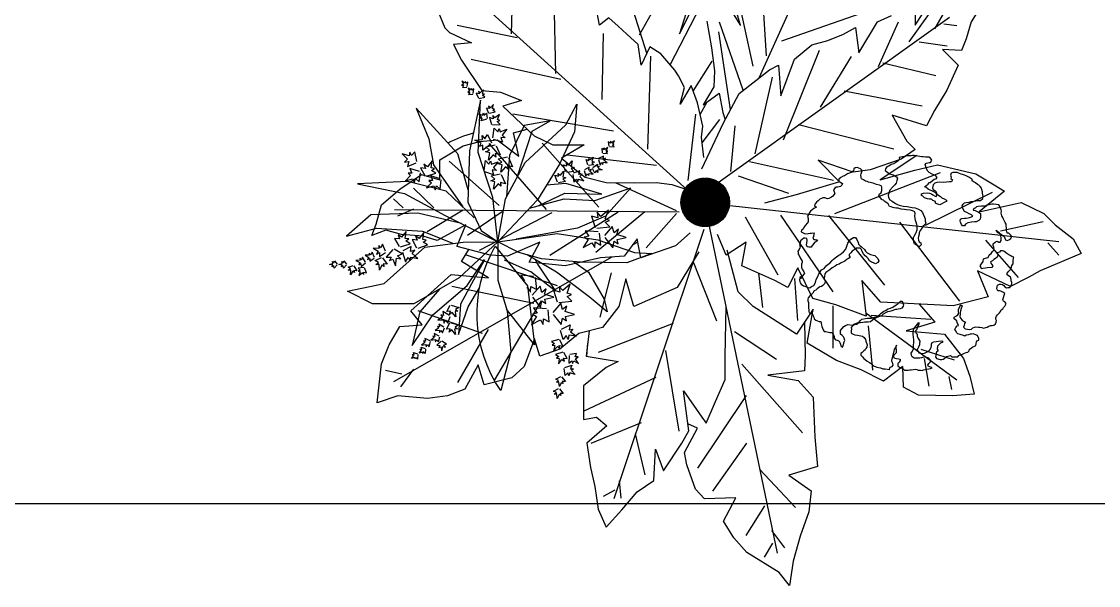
# Model space of a CAD drawing. Header units: millimetres. Extents: x 14385 to 129787, y 107826 to 186798.
# Drawn here: x 27987 to 32297, y 121920 to 124179 of the extents above; entities that cross this region are included whole.
import ezdxf

# ---------------------------------------------------------------- set-up
doc = ezdxf.new("R2010")
doc.units = ezdxf.units.MM
doc.header["$LTSCALE"] = 1000
doc.layers.add('FF-PLANTS', color=86, linetype='Continuous')

# ---------------------------------------------------------------- blocks, each defined once
blk = doc.blocks.new('T4')
blk.add_lwpolyline([(-91.9, -504.6), (-86.6, -492.4), (-77.9, -489), (-72.7, -482), (-74.4, -475), (-77.9, -468), (-79.7, -461.1), (-77.9, -452.4), (-74.4, -441.9), (-70.9, -427.9), (-67.5, -415.7), (-65.7, -408.8), (-60.5, -398.3), (-57, -387.9), (-60.5, -394.8), (-60.5, -401.8), (-58.7, -410.5), (-58.7, -424.5), (-67.5, -433.2), (-70.9, -440.2), (-69.2, -447.1), (-57, -450.6), (-46.5, -452.4), (-39.6, -454.1), (-39.6, -461.1), (-44.8, -468), (-50, -475), (-50, -485.5), (-43, -492.4), (-34.3, -495.9), (-25.6, -499.4), (-18.6, -506.4), (-1.2, -506.4), (5.8, -504.6), (12.8, -504.6), (23.2, -502.9), (31.9, -501.2), (38.9, -502.9), (45.9, -506.4), (56.4, -506.4), (65.1, -508.1), (72, -504.6), (79, -502.9), (86, -501.2), (96.5, -499.4), (105.2, -497.7), (112.2, -495.9), (101.7, -490.7), (94.7, -489), (91.2, -482), (96.5, -475), (105.2, -466.3), (105.2, -459.3), (98.2, -452.4), (91.2, -447.1), (77.3, -443.6), (61.6, -447.1), (54.6, -448.9), (26.7, -448.9), (18, -443.6), (14.5, -436.7), (12.8, -426.2), (19.7, -415.7), (23.2, -405.3), (23.2, -384.4), (25, -377.4), (25, -360), (23.2, -351.3), (21.5, -335.6), (21.5, -328.6), (23.2, -318.1), (25, -309.4), (35.4, -297.2), (42.4, -288.5), (49.4, -279.8), (49.4, -288.5), (44.1, -295.5), (40.7, -304.2), (38.9, -312.9), (33.7, -319.9), (35.4, -328.6), (40.7, -335.6), (40.7, -344.3), (44.1, -353), (49.4, -360), (54.6, -368.7), (52.9, -379.1), (52.9, -386.1), (47.6, -396.6), (44.1, -403.5), (38.9, -410.5), (45.9, -417.5), (49.4, -424.5), (59.8, -427.9), (66.8, -427.9), (75.5, -426.2), (86, -421), (93, -417.5), (101.7, -410.5), (106.9, -398.3), (108.7, -391.3), (108.7, -382.6), (112.2, -375.7), (120.9, -372.2), (141.8, -368.7), (157.5, -366.9), (162.7, -373.9), (152.3, -377.4), (143.5, -386.1), (138.3, -393.1), (136.6, -407), (140.1, -414), (133.1, -421), (129.6, -429.7), (129.6, -436.7), (127.8, -443.6), (133.1, -450.6), (150.5, -455.8), (157.5, -455.8), (164.5, -454.1), (173.2, -448.9), (180.2, -441.9), (187.1, -440.2), (199.3, -436.7), (206.3, -443.6), (234.2, -443.6), (239.5, -436.7), (246.4, -433.2), (256.9, -429.7), (265.6, -426.2), (274.3, -422.7), (281.3, -421), (288.3, -414), (290, -407), (297, -401.8), (305.7, -394.8), (312.7, -393.1), (319.7, -389.6), (321.4, -380.9), (323.2, -372.2), (326.6, -365.2), (333.6, -363.5), (333.6, -356.5), (326.6, -342.5), (314.4, -337.3), (307.5, -333.8), (298.7, -335.6), (291.8, -335.6), (284.8, -339.1), (274.3, -340.8), (267.4, -344.3), (260.4, -342.5), (244.7, -337.3), (234.2, -333.8), (227.2, -326.8), (223.8, -319.9), (220.3, -312.9), (223.8, -304.2), (230.7, -295.5), (237.7, -293.7), (230.7, -279.8), (229, -272.8), (216.8, -262.4), (216.8, -255.4), (227.2, -248.4), (234.2, -243.2), (239.5, -236.2), (237.7, -229.2), (237.7, -218.8), (242.9, -204.8), (248.2, -196.1), (255.1, -201.3), (249.9, -213.5), (246.4, -224), (244.7, -232.7), (244.7, -239.7), (242.9, -251.9), (246.4, -258.9), (255.1, -269.3), (263.9, -274.6), (270.8, -276.3), (265.6, -285), (263.9, -293.7), (260.4, -302.4), (269.1, -309.4), (279.6, -311.2), (290, -312.9), (298.7, -311.2), (305.7, -305.9), (312.7, -302.4), (319.7, -300.7), (331.9, -302.4), (338.9, -302.4), (347.6, -304.2), (356.3, -307.7), (366.8, -304.2), (373.7, -302.4), (380.7, -297.2), (389.4, -293.7), (396.4, -293.7), (405.1, -292), (412.1, -286.8), (415.6, -278), (417.3, -271.1), (413.8, -264.1), (413.8, -257.1), (417.3, -250.2), (422.6, -243.2), (431.3, -234.5), (436.5, -227.5), (440, -220.5), (447, -215.3), (450.5, -208.3), (457.4, -203.1), (460.9, -196.1), (462.7, -189.1), (457.4, -182.2), (450.5, -178.7), (447, -171.7), (450.5, -161.3), (453.9, -150.8), (457.4, -142.1), (447, -136.8), (438.2, -131.6), (431.3, -129.9), (424.3, -129.9), (419.1, -119.4), (420.8, -109), (422.6, -102), (431.3, -98.5), (438.2, -98.5), (445.2, -100.2), (452.2, -103.7), (457.4, -110.7), (464.4, -115.9), (471.4, -114.2), (480.1, -114.2), (485.3, -107.2), (490.6, -96.8), (490.6, -89.8), (487.1, -82.8), (487.1, -75.8), (483.6, -65.4), (467.9, -53.2), (467.9, -46.2), (476.6, -35.7), (485.3, -27), (488.8, -16.6), (490.6, -9.6), (495.8, -0.9), (495.8, 16.5), (497.5, 23.5), (499.3, 30.5), (492.3, 32.2), (485.3, 35.7), (476.6, 40.9), (466.1, 47.9), (452.2, 58.4), (445.2, 60.1), (436.5, 60.1), (431.3, 53.1), (420.8, 51.4), (422.6, 44.4), (424.3, 37.5), (420.8, 30.5), (412.1, 23.5), (405.1, 18.3), (398.1, 13.1), (389.4, 7.8), (391.2, 0.9), (399.9, -11.3), (394.7, -18.3), (373.7, -20.1), (365, -21.8), (352.8, -23.5), (345.8, -25.3), (344.1, -18.3), (340.6, -11.3), (345.8, -0.9), (354.5, 9.6), (356.3, 21.8), (370.2, 27), (377.2, 28.7), (380.7, 35.7), (385.9, 42.7), (392.9, 47.9), (398.1, 56.6), (406.9, 65.4), (405.1, 77.6), (401.6, 86.3), (401.6, 93.2), (412.1, 103.7), (420.8, 105.4), (427.8, 102), (434.8, 102), (440, 108.9), (440, 121.1), (438.2, 133.3), (431.3, 143.8), (422.6, 152.5), (413.8, 156), (422.6, 147.3), (433, 142), (440, 138.6), (447, 133.3), (453.9, 128.1), (457.4, 121.1), (460.9, 112.4), (467.9, 108.9), (476.6, 112.4), (485.3, 119.4), (488.8, 126.4), (487.1, 133.3), (476.6, 143.8), (467.9, 143.8), (464.4, 157.7), (464.4, 169.9), (462.7, 178.7), (462.7, 187.4), (459.2, 194.3), (455.7, 201.3), (450.5, 210), (447, 218.7), (443.5, 225.7), (441.7, 232.7), (440, 239.7), (441.7, 248.4), (440, 255.3), (436.5, 262.3), (433, 271), (427.8, 278), (417.3, 279.8), (403.4, 281.5), (394.7, 281.5), (382.4, 278), (373.7, 276.3), (365, 272.8), (345.8, 272.8), (330.1, 271), (323.2, 269.3), (316.2, 262.3), (309.2, 260.6), (307.5, 253.6), (316.2, 251.9), (331.9, 243.1), (342.3, 237.9), (342.3, 220.5), (340.6, 210), (333.6, 204.8), (321.4, 197.8), (314.4, 197.8), (298.7, 196.1), (281.3, 192.6), (270.8, 187.4), (265.6, 178.7), (256.9, 178.7), (251.7, 185.6), (246.4, 196.1), (244.7, 203.1), (246.4, 210), (253.4, 213.5), (265.6, 215.3), (274.3, 215.3), (283, 217), (290, 218.7), (298.7, 222.2), (305.7, 224), (298.7, 230.9), (288.3, 236.2), (276.1, 241.4), (265.6, 246.6), (258.6, 258.8), (256.9, 265.8), (255.1, 274.5), (258.6, 281.5), (265.6, 288.5), (274.3, 290.2), (288.3, 292), (297, 293.7), (310.9, 295.4), (319.7, 297.2), (326.6, 298.9), (342.3, 298.9), (352.8, 309.4), (354.5, 318.1), (352.8, 326.8), (351.1, 333.8), (351.1, 340.8), (347.6, 351.2), (345.8, 358.2), (340.6, 365.2), (333.6, 372.1), (326.6, 375.6), (317.9, 382.6), (310.9, 386.1), (302.2, 393.1), (302.2, 400), (295.3, 403.5), (286.5, 410.5), (274.3, 415.7), (265.6, 419.2), (256.9, 422.7), (249.9, 424.4), (241.2, 427.9), (230.7, 431.4), (209.8, 431.4), (202.8, 429.7), (199.3, 419.2), (202.8, 410.5), (201.1, 403.5), (208.1, 396.5), (204.6, 387.8), (194.1, 387.8), (180.2, 386.1), (168, 384.3), (147, 386.1), (134.8, 384.3), (124.4, 380.9), (117.4, 373.9), (113.9, 359.9), (117.4, 351.2), (124.4, 346), (131.3, 340.8), (133.1, 332), (143.5, 323.3), (152.3, 318.1), (157.5, 311.1), (169.7, 307.6), (180.2, 300.7), (180.2, 293.7), (173.2, 292), (166.2, 288.5), (155.7, 281.5), (148.8, 278), (134.8, 283.2), (127.8, 286.7), (127.8, 293.7), (115.6, 298.9), (108.7, 305.9), (99.9, 305.9), (89.5, 307.6), (75.5, 311.1), (68.6, 319.8), (61.6, 323.3), (61.6, 330.3), (72, 333.8), (89.5, 335.5), (99.9, 333.8), (108.7, 330.3), (115.6, 326.8), (126.1, 319.8), (133.1, 318.1), (134.8, 326.8), (131.3, 333.8), (120.9, 340.8), (113.9, 344.2), (99.9, 349.5), (93, 353), (82.5, 361.7), (75.5, 363.4), (84.3, 370.4), (93, 377.4), (96.5, 384.3), (103.4, 384.3), (112.2, 393.1), (122.6, 400), (131.3, 401.8), (136.6, 408.7), (127.8, 417.5), (112.2, 424.4), (98.2, 431.4), (91.2, 438.4), (84.3, 452.3), (82.5, 461), (79, 469.8), (84.3, 476.7), (91.2, 478.5), (98.2, 480.2), (105.2, 480.2), (110.4, 490.7), (105.2, 499.4), (96.5, 504.6), (80.8, 504.6), (70.3, 506.4), (63.3, 506.4), (54.6, 508.1), (44.1, 509.8), (33.7, 511.6), (26.7, 513.3), (19.7, 513.3), (12.8, 511.6), (-2.9, 511.6), (-11.7, 509.8), (-29.1, 506.4), (-36.1, 504.6), (-44.8, 502.9), (-43, 494.2), (-50, 485.4), (-64, 476.7), (-70.9, 473.2), (-81.4, 469.8), (-93.6, 462.8), (-102.3, 459.3), (-109.3, 448.8), (-111.1, 441.9), (-104.1, 436.6), (-90.1, 426.2), (-79.7, 422.7), (-72.7, 420.9), (-57, 412.2), (-51.8, 405.3), (-55.3, 394.8), (-58.7, 380.9), (-64, 373.9), (-74.4, 363.4), (-88.4, 347.7), (-91.9, 339), (-97.1, 325.1), (-95.4, 312.9), (-88.4, 302.4), (-77.9, 295.4), (-62.2, 285), (-51.8, 279.8), (-44.8, 276.3), (-25.6, 272.8), (-6.4, 271), (2.3, 269.3), (9.3, 267.6), (18, 265.8), (31.9, 264.1), (47.6, 258.8), (58.1, 251.9), (66.8, 241.4), (70.3, 234.4), (75.5, 220.5), (79, 211.8), (79, 201.3), (82.5, 192.6), (79, 185.6), (68.6, 175.2), (56.4, 157.7), (51.1, 147.3), (51.1, 138.6), (47.6, 128.1), (45.9, 121.1), (47.6, 110.7), (51.1, 103.7), (58.1, 98.5), (59.8, 88), (52.9, 81), (45.9, 82.8), (28.4, 93.2), (25, 100.2), (23.2, 112.4), (23.2, 122.9), (26.7, 129.8), (33.7, 140.3), (37.2, 147.3), (40.7, 159.5), (40.7, 178.7), (38.9, 185.6), (37.2, 196.1), (33.7, 204.8), (31.9, 215.3), (30.2, 224), (31.9, 237.9), (30.2, 244.9), (23.2, 248.4), (14.5, 251.9), (7.5, 253.6), (-9.9, 255.3), (-18.6, 257.1), (-34.3, 258.8), (-48.3, 262.3), (-57, 262.3), (-67.5, 264.1), (-74.4, 265.8), (-81.4, 269.3), (-90.1, 271), (-97.1, 283.2), (-112.8, 293.7), (-118, 300.7), (-125, 302.4), (-133.7, 312.9), (-140.7, 321.6), (-137.2, 330.3), (-130.2, 335.5), (-126.8, 346), (-126.8, 361.7), (-130.2, 368.7), (-137.2, 372.1), (-151.2, 375.6), (-166.9, 380.9), (-189.5, 386.1), (-196.5, 389.6), (-203.5, 391.3), (-213.9, 396.5), (-222.7, 401.8), (-224.4, 408.7), (-226.2, 419.2), (-224.4, 426.2), (-220.9, 434.9), (-220.9, 443.6), (-227.9, 448.8), (-234.9, 452.3), (-243.6, 455.8), (-252.3, 454.1), (-259.3, 448.8), (-261, 440.1), (-268, 433.1), (-280.2, 429.7), (-288.9, 426.2), (-302.9, 415.7), (-309.9, 414), (-320.3, 408.7), (-330.8, 400), (-330.8, 391.3), (-320.3, 384.3), (-313.3, 379.1), (-316.8, 372.1), (-322.1, 365.2), (-329, 363.4), (-336, 361.7), (-343, 361.7), (-350, 358.2), (-355.2, 349.5), (-351.7, 340.8), (-350, 333.8), (-353.4, 326.8), (-358.7, 319.8), (-365.7, 314.6), (-377.9, 309.4), (-384.8, 307.6), (-397, 311.1), (-405.8, 311.1), (-412.7, 309.4), (-419.7, 305.9), (-428.4, 297.2), (-435.4, 292), (-442.4, 283.2), (-445.9, 274.5), (-435.4, 267.6), (-442.4, 264.1), (-449.4, 260.6), (-465.1, 248.4), (-470.3, 239.7), (-473.8, 232.7), (-479, 224), (-475.5, 213.5), (-475.5, 197.8), (-480.7, 190.9), (-487.7, 182.1), (-494.7, 173.4), (-499.9, 163), (-506.9, 157.7), (-508.7, 150.8), (-496.4, 143.8), (-489.5, 140.3), (-475.5, 142), (-466.8, 143.8), (-459.8, 143.8), (-447.6, 145.5), (-449.4, 138.6), (-451.1, 128.1), (-452.8, 121.1), (-449.4, 114.2), (-442.4, 114.2), (-431.9, 112.4), (-435.4, 105.4), (-447.6, 96.7), (-456.3, 86.3), (-461.6, 77.6), (-472, 77.6), (-480.7, 79.3), (-484.2, 88), (-482.5, 96.7), (-480.7, 110.7), (-482.5, 119.4), (-489.5, 121.1), (-496.4, 121.1), (-503.4, 114.2), (-512.1, 107.2), (-513.9, 100.2), (-517.4, 89.8), (-513.9, 81), (-515.6, 74.1), (-519.1, 67.1), (-524.3, 58.4), (-522.6, 51.4), (-522.6, 44.4), (-519.1, 37.5), (-513.9, 27), (-508.7, 18.3), (-503.4, 11.3), (-503.4, 4.3), (-506.9, -2.6), (-506.9, -20.1), (-503.4, -27), (-496.4, -39.2), (-493, -46.2), (-501.7, -56.7), (-506.9, -65.4), (-510.4, -72.4), (-512.1, -61.9), (-515.6, -68.9), (-517.4, -77.6), (-515.6, -84.6), (-513.9, -91.5), (-508.7, -98.5), (-498.2, -105.5), (-486, -109), (-477.3, -114.2), (-468.5, -115.9), (-459.8, -109), (-449.4, -103.7), (-440.6, -89.8), (-437.2, -75.8), (-430.2, -61.9), (-424.9, -49.7), (-412.7, -30.5), (-400.5, -23.5), (-390.1, -11.3), (-381.4, -2.6), (-372.6, 0.9), (-362.2, 14.8), (-355.2, 20), (-341.2, 32.2), (-330.8, 39.2), (-323.8, 42.7), (-308.1, 54.9), (-297.6, 68.8), (-292.4, 82.8), (-287.2, 96.7), (-282, 105.4), (-273.2, 115.9), (-261, 122.9), (-250.6, 122.9), (-245.3, 114.2), (-238.4, 100.2), (-236.6, 91.5), (-229.6, 84.5), (-222.7, 79.3), (-208.7, 67.1), (-203.5, 58.4), (-196.5, 51.4), (-180.8, 42.7), (-166.9, 39.2), (-159.9, 37.5), (-151.2, 30.5), (-145.9, 23.5), (-140.7, 13.1), (-145.9, 4.3), (-156.4, -0.9), (-165.1, 2.6), (-175.6, 6.1), (-184.3, 13.1), (-191.3, 23.5), (-198.2, 30.5), (-205.2, 35.7), (-213.9, 46.2), (-220.9, 60.1), (-222.7, 67.1), (-229.6, 72.3), (-247.1, 72.3), (-257.5, 65.4), (-266.3, 58.4), (-273.2, 51.4), (-282, 42.7), (-282, 35.7), (-276.7, 28.7), (-283.7, 23.5), (-290.7, 20), (-301.1, 11.3), (-322.1, 0.9), (-329, -2.6), (-339.5, -6.1), (-348.2, -13.1), (-362.2, -20.1), (-372.6, -30.5), (-383.1, -35.7), (-391.8, -42.7), (-397, -49.7), (-398.8, -61.9), (-400.5, -68.9), (-400.5, -77.6), (-393.6, -81.1), (-395.3, -88), (-398.8, -96.8), (-405.8, -103.7), (-412.7, -109), (-419.7, -110.7), (-426.7, -115.9), (-433.7, -119.4), (-438.9, -126.4), (-447.6, -129.9), (-452.8, -140.3), (-459.8, -147.3), (-466.8, -152.5), (-475.5, -163), (-477.3, -170), (-477.3, -176.9), (-473.8, -185.7), (-473.8, -211.8), (-472, -220.5), (-472, -227.5), (-470.3, -234.5), (-463.3, -236.2), (-456.3, -238), (-452.8, -244.9), (-449.4, -255.4), (-447.6, -262.4), (-438.9, -269.3), (-431.9, -272.8), (-423.2, -274.6), (-416.2, -274.6), (-414.5, -283.3), (-412.7, -292), (-411, -299), (-407.5, -307.7), (-404, -314.6), (-400.5, -323.4), (-391.8, -323.4), (-372.6, -326.8), (-363.9, -326.8), (-356.9, -335.6), (-351.7, -346), (-351.7, -354.7), (-346.5, -361.7), (-337.8, -363.5), (-329, -368.7), (-325.5, -375.7), (-322.1, -382.6), (-320.3, -391.3), (-313.3, -396.6), (-309.9, -389.6), (-304.6, -372.2), (-301.1, -365.2), (-304.6, -354.7), (-308.1, -347.8), (-315.1, -342.5), (-322.1, -335.6), (-322.1, -318.1), (-316.8, -309.4), (-306.4, -299), (-299.4, -293.7), (-287.2, -290.2), (-264.5, -292), (-254.1, -290.2), (-247.1, -288.5), (-238.4, -283.3), (-227.9, -271.1), (-220.9, -264.1), (-203.5, -260.6), (-194.8, -258.9), (-175.6, -258.9), (-168.6, -257.1), (-161.6, -255.4), (-154.7, -253.6), (-147.7, -250.2), (-139, -244.9), (-130.2, -236.2), (-123.3, -231), (-116.3, -225.7), (-109.3, -222.3), (-97.1, -215.3), (-84.9, -211.8), (-74.4, -206.6), (-58.7, -196.1), (-48.3, -189.1), (-37.8, -178.7), (-30.8, -178.7), (-27.4, -187.4), (-23.9, -196.1), (-25.6, -203.1), (-30.8, -211.8), (-39.6, -215.3), (-48.3, -217), (-55.3, -218.8), (-62.2, -218.8), (-83.2, -225.7), (-90.1, -227.5), (-98.9, -229.2), (-105.8, -232.7), (-119.8, -239.7), (-128.5, -248.4), (-142.4, -253.6), (-152.9, -257.1), (-163.4, -262.4), (-170.3, -269.3), (-180.8, -276.3), (-191.3, -278), (-208.7, -278), (-215.7, -279.8), (-227.9, -281.5), (-240.1, -281.5), (-250.6, -286.8), (-261, -290.2), (-266.3, -297.2), (-271.5, -304.2), (-269.7, -311.2), (-271.5, -319.9), (-271.5, -330.3), (-262.8, -335.6), (-254.1, -339.1), (-241.8, -340.8), (-233.1, -342.5), (-217.4, -344.3), (-210.5, -351.3), (-203.5, -360), (-201.7, -368.7), (-196.5, -386.1), (-198.2, -396.6), (-201.7, -403.5), (-205.2, -410.5), (-212.2, -414), (-219.2, -422.7), (-226.2, -427.9), (-226.2, -434.9), (-217.4, -443.6), (-212.2, -450.6), (-205.2, -455.8), (-196.5, -462.8), (-184.3, -469.8), (-177.3, -475), (-166.9, -485.5), (-158.1, -489), (-149.4, -492.4), (-142.4, -494.2), (-132, -495.9), (-121.5, -499.4), (-111.1, -499.4), (-90.1, -502.9), (-88.4, -502.9)])
blk = doc.blocks.new('*X457')
at = {"color": 0}
for p, q in [((-66.0861, -112.7145), (-65.9668, -112.5952)), ((-66.0861, -112.7128), (-65.9686, -112.5952)), ((-66.0861, -112.711), (-65.9704, -112.5952)), ((-66.0861, -112.7092), (-65.9721, -112.5952)), ((-66.0861, -112.7162), (-65.9651, -112.5953)), ((-66.0861, -112.7074), (-65.974, -112.5953)), ((-66.086, -112.7179), (-65.9634, -112.5953)), ((-66.086, -112.7055), (-65.9758, -112.5954)), ((-66.0859, -112.7196), (-65.9618, -112.5954)), ((-66.0858, -112.7036), (-65.9777, -112.5955)), ((-66.0858, -112.7212), (-65.9601, -112.5956)), ((-66.0857, -112.7017), (-65.9796, -112.5957)), ((-66.0856, -112.7229), (-65.9585, -112.5957)), ((-66.0855, -112.6997), (-65.9816, -112.5958)), ((-66.0855, -112.7245), (-65.9569, -112.5959)), ((-66.0853, -112.7261), (-65.9553, -112.596)), ((-66.0853, -112.6978), (-65.9836, -112.5961)), ((-66.0851, -112.7276), (-65.9537, -112.5962)), ((-66.085, -112.6957), (-65.9856, -112.5963)), ((-66.0849, -112.7292), (-65.9522, -112.5965)), ((-66.0847, -112.6936), (-65.9877, -112.5967)), ((-66.0846, -112.7307), (-65.9506, -112.5967)), ((-66.0844, -112.7322), (-65.9491, -112.597)), ((-66.0843, -112.6915), (-65.9898, -112.597)), ((-66.0841, -112.7337), (-65.9476, -112.5972)), ((-66.0839, -112.6893), (-65.992, -112.5974)), ((-66.0838, -112.7352), (-65.9461, -112.5975)), ((-66.0835, -112.7367), (-65.9447, -112.5978)), ((-66.0835, -112.6871), (-65.9943, -112.5979)), ((-66.0832, -112.7381), (-65.9432, -112.5981)), ((-66.0829, -112.6848), (-65.9965, -112.5984)), ((-66.0829, -112.7395), (-65.9418, -112.5985)), ((-66.0825, -112.741), (-65.9404, -112.5988)), ((-66.0823, -112.6824), (-65.9989, -112.599)), ((-66.0821, -112.7424), (-65.939, -112.5992)), ((-66.0818, -112.7437), (-65.9376, -112.5996)), ((-66.0817, -112.68), (-66.0013, -112.5997)), ((-66.0814, -112.7451), (-65.9362, -112.6)), ((-66.081, -112.7465), (-65.9349, -112.6004)), ((-66.0809, -112.6775), (-66.0039, -112.6004)), ((-66.0805, -112.7478), (-65.9335, -112.6008)), ((-66.0801, -112.7491), (-65.9322, -112.6013)), ((-66.0801, -112.6749), (-66.0065, -112.6013)), ((-66.0796, -112.7505), (-65.9309, -112.6017)), ((-66.0792, -112.7518), (-65.9296, -112.6022)), ((-66.0791, -112.6722), (-66.0092, -112.6022)), ((-66.0787, -112.7531), (-65.9283, -112.6026)), ((-66.0782, -112.7543), (-65.927, -112.6031)), ((-66.0781, -112.6693), (-66.012, -112.6033)), ((-66.0777, -112.7556), (-65.9257, -112.6036)), ((-66.0772, -112.7569), (-65.9245, -112.6041)), ((-66.0768, -112.6663), (-66.015, -112.6045)), ((-66.0767, -112.7581), (-65.9232, -112.6047)), ((-66.0761, -112.7593), (-65.922, -112.6052)), ((-66.0756, -112.7606), (-65.9208, -112.6058)), ((-66.0754, -112.6632), (-66.0182, -112.6059)), ((-66.075, -112.7618), (-65.9196, -112.6063)), ((-66.0745, -112.763), (-65.9184, -112.6069)), ((-66.0739, -112.7641), (-65.9172, -112.6075)), ((-66.0738, -112.6598), (-66.0216, -112.6075)), ((-66.0733, -112.7653), (-65.916, -112.6081)), ((-66.0727, -112.7665), (-65.9149, -112.6087)), ((-66.0721, -112.7676), (-65.9137, -112.6093)), ((-66.0719, -112.6561), (-66.0253, -112.6095)), ((-66.0714, -112.7688), (-65.9126, -112.6099)), ((-66.0708, -112.7699), (-65.9114, -112.6105)), ((-66.0702, -112.771), (-65.9103, -112.6112)), ((-66.0695, -112.7721), (-65.9092, -112.6118)), ((-66.0695, -112.6519), (-66.0294, -112.6118)), ((-66.0688, -112.7732), (-65.9081, -112.6125)), ((-66.0682, -112.7743), (-65.907, -112.6132)), ((-66.0675, -112.7754), (-65.9059, -112.6139)), ((-66.0668, -112.7765), (-65.9049, -112.6146)), ((-66.0664, -112.6471), (-66.0342, -112.6149)), ((-66.0661, -112.7775), (-65.9038, -112.6153)), ((-66.0653, -112.7786), (-65.9028, -112.616)), ((-66.0646, -112.7796), (-65.9017, -112.6167)), ((-66.0639, -112.7807), (-65.9007, -112.6175)), ((-66.0631, -112.7817), (-65.8997, -112.6182)), ((-66.0624, -112.7827), (-65.8987, -112.619)), ((-66.062, -112.6409), (-66.0405, -112.6194)), ((-66.0616, -112.7837), (-65.8977, -112.6197)), ((-66.0608, -112.7847), (-65.8967, -112.6205)), ((-66.06, -112.7857), (-65.8957, -112.6213)), ((-66.0592, -112.7866), (-65.8947, -112.6221)), ((-66.0584, -112.7876), (-65.8938, -112.6229)), ((-66.0576, -112.7885), (-65.8928, -112.6237)), ((-66.0568, -112.7895), (-65.8919, -112.6246)), ((-66.056, -112.7904), (-65.8909, -112.6254)), ((-66.0551, -112.7913), (-65.89, -112.6262)), ((-66.0543, -112.7923), (-65.8891, -112.6271)), ((-66.0534, -112.7932), (-65.8882, -112.628)), ((-66.0525, -112.7941), (-65.8873, -112.6288)), ((-66.0516, -112.7949), (-65.8864, -112.6297)), ((-66.0508, -112.7958), (-65.8855, -112.6306)), ((-66.0499, -112.7967), (-65.8847, -112.6315)), ((-66.0489, -112.7975), (-65.8838, -112.6324)), ((-66.048, -112.7984), (-65.883, -112.6333)), ((-66.0471, -112.7992), (-65.8821, -112.6343)), ((-66.0462, -112.8001), (-65.8813, -112.6352)), ((-66.0452, -112.8009), (-65.8805, -112.6361)), ((-66.0442, -112.8017), (-65.8797, -112.6371)), ((-66.0433, -112.8025), (-65.8789, -112.6381)), ((-66.0423, -112.8033), (-65.8781, -112.6391)), ((-66.0413, -112.8041), (-65.8773, -112.64)), ((-66.0403, -112.8048), (-65.8765, -112.641)), ((-66.0393, -112.8056), (-65.8758, -112.642)), ((-66.0383, -112.8063), (-65.875, -112.6431)), ((-66.0373, -112.8071), (-65.8743, -112.6441)), ((-66.0362, -112.8078), (-65.8735, -112.6451)), ((-66.0352, -112.8085), (-65.8728, -112.6462)), ((-66.0341, -112.8092), (-65.8721, -112.6472)), ((-66.0331, -112.8099), (-65.8714, -112.6483)), ((-66.032, -112.8106), (-65.8707, -112.6494)), ((-66.0309, -112.8113), (-65.87, -112.6504)), ((-66.0298, -112.812), (-65.8694, -112.6515)), ((-66.0287, -112.8127), (-65.8687, -112.6526)), ((-66.0276, -112.8133), (-65.868, -112.6538)), ((-66.0265, -112.8139), (-65.8674, -112.6549)), ((-66.0253, -112.8146), (-65.8668, -112.656)), ((-66.0242, -112.8152), (-65.8662, -112.6572)), ((-66.023, -112.8158), (-65.8655, -112.6583)), ((-66.0218, -112.8164), (-65.865, -112.6595)), ((-66.0207, -112.817), (-65.8644, -112.6607)), ((-66.0195, -112.8176), (-65.8638, -112.6619)), ((-66.0183, -112.8181), (-65.8632, -112.6631)), ((-66.017, -112.8187), (-65.8627, -112.6643)), ((-66.0158, -112.8192), (-65.8621, -112.6655)), ((-66.0146, -112.8197), (-65.8616, -112.6668)), ((-66.0133, -112.8203), (-65.8611, -112.668)), ((-66.0121, -112.8208), (-65.8606, -112.6693)), ((-66.0108, -112.8213), (-65.8601, -112.6706)), ((-66.0095, -112.8217), (-65.8596, -112.6718)), ((-66.0082, -112.8222), (-65.8591, -112.6731)), ((-66.0069, -112.8227), (-65.8587, -112.6745)), ((-66.0056, -112.8231), (-65.8582, -112.6758)), ((-66.0042, -112.8235), (-65.8578, -112.6771)), ((-66.0029, -112.8239), (-65.8574, -112.6785)), ((-66.0015, -112.8244), (-65.857, -112.6798)), ((-66.0001, -112.8247), (-65.8566, -112.6812)), ((-65.9987, -112.8251), (-65.8562, -112.6826)), ((-65.9973, -112.8255), (-65.8559, -112.684)), ((-65.9959, -112.8258), (-65.8555, -112.6855)), ((-65.9945, -112.8261), (-65.8552, -112.6869)), ((-65.993, -112.8264), (-65.8549, -112.6884)), ((-65.9915, -112.8267), (-65.8546, -112.6898)), ((-65.99, -112.827), (-65.8543, -112.6913)), ((-65.9885, -112.8273), (-65.8541, -112.6928)), ((-65.987, -112.8275), (-65.8538, -112.6943)), ((-65.9855, -112.8278), (-65.8536, -112.6959)), ((-65.9839, -112.828), (-65.8534, -112.6974)), ((-65.9823, -112.8281), (-65.8532, -112.699)), ((-65.9807, -112.8283), (-65.853, -112.7006)), ((-65.9791, -112.8285), (-65.8529, -112.7022)), ((-65.9775, -112.8286), (-65.8528, -112.7039)), ((-65.9758, -112.8287), (-65.8527, -112.7056)), ((-65.9741, -112.8288), (-65.8526, -112.7072)), ((-65.9724, -112.8288), (-65.8525, -112.7089)), ((-65.9707, -112.8289), (-65.8525, -112.7107)), ((-65.9689, -112.8289), (-65.8525, -112.7124)), ((-65.9671, -112.8289), (-65.8525, -112.7142)), ((-65.9653, -112.8288), (-65.8525, -112.716)), ((-65.9635, -112.8287), (-65.8526, -112.7179)), ((-65.9616, -112.8286), (-65.8527, -112.7198)), ((-65.9597, -112.8285), (-65.8529, -112.7217)), ((-65.9577, -112.8283), (-65.8531, -112.7236)), ((-65.9557, -112.8281), (-65.8533, -112.7256)), ((-65.9537, -112.8278), (-65.8535, -112.7276)), ((-65.9517, -112.8275), (-65.8538, -112.7297)), ((-65.9495, -112.8272), (-65.8542, -112.7318)), ((-65.9474, -112.8268), (-65.8546, -112.734)), ((-65.9452, -112.8264), (-65.855, -112.7362)), ((-65.9429, -112.8258), (-65.8555, -112.7384)), ((-65.9406, -112.8253), (-65.8561, -112.7408)), ((-65.9382, -112.8246), (-65.8567, -112.7432)), ((-65.9357, -112.8239), (-65.8574, -112.7457)), ((-65.9331, -112.8231), (-65.8582, -112.7482)), ((-65.9304, -112.8222), (-65.8591, -112.7509)), ((-65.9276, -112.8212), (-65.8602, -112.7537)), ((-65.9247, -112.82), (-65.8613, -112.7567)), ((-65.9216, -112.8187), (-65.8627, -112.7598)), ((-65.9183, -112.8171), (-65.8642, -112.7631)), ((-65.9147, -112.8153), (-65.866, -112.7667)), ((-65.9107, -112.8131), (-65.8682, -112.7706)), ((-65.9062, -112.8104), (-65.871, -112.7752)), ((-65.9006, -112.8065), (-65.8748, -112.7807)), ((-65.8915, -112.7992), (-65.8822, -112.7899))]:
    blk.add_line(p, q, dxfattribs=at)
blk = doc.blocks.new('T1')
at = {"color": 0, "linetype": 'ByBlock'}
for p, q in [((5141.6, 224), (5322.2, 625.4)), ((4916.9, 273.6), (4827.5, 556.1)), ((5156.6, 268.3), (5143.6, 473)), ((5026.2, -26.4), (4499.3, 451.6)), ((4646.3, 312.3), (4649.4, 448.7)), ((4902.4, 310.1), (4975.8, 442.4)), ((4735, 233), (4731.2, 414.1)), ((4963.6, 250.5), (5024.6, 367.5)), ((5059.9, 14.5), (5522.9, 345.5)), ((5187.1, 298.4), (5374.4, 363.7)), ((5441.7, 296.1), (5482.8, 352.8)), ((5493.4, 322.5), (5510.9, 352.6)), ((4657.4, 304.1), (4537.4, 329.3)), ((5109.9, 199.2), (5062.5, 335.6)), ((5380.8, 246.9), (5420.9, 336.5)), ((5511.2, 332.2), (5537.5, 329)), ((5084.5, 160.6), (5060.8, 316.2)), ((5462, 296.4), (5517.7, 288.1)), ((4744.8, 220.7), (4565.4, 260.7)), ((4919.3, 81.6), (4924.8, 267.6)), ((5190.3, 99.8), (5262.6, 279.4)), ((5264.7, 165.3), (5326.8, 266.8)), ((5010, 197.3), (5047.5, 257.5)), ((5389.1, 254.2), (5495.2, 228.7)), ((5133.9, 72.2), (5168.5, 225.4)), ((5312.1, 198.2), (5467.9, 168)), ((5023.7, 150.5), (5038.1, 176.1)), ((4850.5, 117.6), (4648.9, 151.1)), ((4999.7, 18.8), (5015.2, 151.2)), ((5027.9, 93.7), (5063.2, 140.7)), ((5220.4, 130.7), (5411.2, 82)), ((5084.8, 36.3), (5093.7, 127.9)), ((4716.5, -39.5), (4601.3, 92.5)), ((4821.3, -35.2), (4707.4, 93.6)), ((4936.1, 48.6), (4757.4, 69.6)), ((4621.8, -31.7), (4521.6, 57.4)), ((5122.8, 56.8), (5290.6, 19.5)), ((5099.8, 27.6), (5200.7, -7)), ((5293.2, -47.7), (5504.5, 34.7)), ((4490.5, -36.3), (4450.3, 3.1)), ((4976.5, -42.5), (4855.4, 13.1)), ((4429.7, -36.4), (4410.3, -18.3)), ((5474.8, -71.2), (5608.9, -4.7)), ((4981.5, -44.6), (4412.3, -40.3)), ((4449.8, -39), (4418, -53)), ((4549.6, -40.7), (4477.3, -84)), ((5032.9, -31.3), (5178.1, -727.8)), ((5034.5, -26.4), (5741.7, -103.5)), ((4627.4, -44.5), (4558.3, -91.3)), ((4727.1, -46.2), (4581.5, -121.8)), ((4859.8, -44.9), (4723, -131.8)), ((4912.8, -44.4), (4815.3, -125.4)), ((4976.4, -47.7), (4915.4, -116.5)), ((5113.7, -54), (5178.9, -170.3)), ((5184.4, -51), (5289.3, -204.7)), ((5280.8, -51.8), (5392.3, -191.1)), ((5624.8, -82), (5710.3, -63.3)), ((5031.2, -79.4), (4851.2, -619.4)), ((5422.5, -65.2), (5542.5, -223.2)), ((4899, -105), (4887.9, -111.3)), ((5594.4, -101), (5659.9, -175.9)), ((5719.7, -106.1), (5741.5, -131.1)), ((4846.8, -134.9), (4410.3, -384.7)), ((4738.4, -192.5), (4554.3, -130.3)), ((5009.8, -144.6), (5056.7, -262.4)), ((5140.4, -167), (5148.4, -236.1)), ((4691, -228), (4526.9, -193.9)), ((5212.5, -177.8), (5218.6, -262.2)), ((4705.7, -222.6), (4612.3, -380.8)), ((4588.2, -287.9), (4459.5, -242.8)), ((5355.2, -246.3), (5537.6, -380.9)), ((5366.1, -251.1), (5485.6, -259.1)), ((4599.4, -279.9), (4538.4, -386.2)), ((4969.7, -267.7), (4819.6, -326.3)), ((5359.7, -272.8), (5368.4, -361.5)), ((5092.6, -284), (5176.6, -339.6)), ((4954.2, -321.8), (4981.1, -483.7)), ((5465.5, -319), (5532.1, -340.5)), ((5472, -338.2), (5481.4, -393.7)), ((4426.6, -369.6), (4394.2, -362.3)), ((4450, -359.7), (4424.4, -394.9)), ((5107, -349.1), (5228.6, -486.8)), ((4935.2, -376.3), (4791.3, -443.4)), ((5521.3, -373.8), (5526.4, -399.9)), ((5115.9, -412.4), (5018.2, -557.9)), ((4905.8, -466.8), (4805, -508.5)), ((4894, -489), (4912.9, -571.1)), ((5142.4, -560), (5214.4, -636.8)), ((4852.9, -601.7), (4829.7, -614.6)), ((4861.6, -583.3), (4865.1, -618)), ((5152.6, -633.3), (5115.1, -692.9)), ((5166.6, -682.3), (5192.2, -717.5)), ((5168.8, -707.6), (5151.9, -736.1))]:
    blk.add_line(p, q, dxfattribs=at)
for p, q in [((5097.3, 392.6), (5129.2, 247.7)), ((4829.7, 312.9), (4827.2, 180.5)), ((4845.7, -166.3), (4823, -255)), ((5289.9, -317.4), (5289.9, -232.2)), ((4797.1, -333.5), (4798.8, -307.4)), ((5049.3, -603.6), (5117.2, -507.9))]:
    blk.add_line(p, q)
for points in [[(5063.4, 395.8), (5104.8, 329.2), (5079.7, 416.5)], [(5004.6, 382.3), (4982.3, 312.5), (5006, 358.6)], [(5036.8, 337.6), (5046.6, 284.5), (5052.2, 238.4), (5050.8, 206.3), (5029.8, 170), (5062, 193.7), (5069, 154.6), (5073.6, 140.6)], [(5030.9, 64.3), (5026.7, 105.2), (5028.8, 127.2), (5018.4, 174.4), (5005.8, 209), (4983.7, 171.3), (4992.1, 204.8), (4980.6, 227.9), (4973.2, 239.5), (4944.9, 272), (4922.8, 286.6), (4906, 249.9), (4899.7, 290.8), (4876.7, 311.8), (4859.9, 327.5), (4841, 344.3), (4822.1, 329.6), (4814.7, 368.4)], [(4499, 358.5), (4513, 324.1), (4522.4, 314.7), (4566.3, 294.3), (4530.3, 291.2), (4545.9, 259.9), (4586.6, 198.9), (4624.2, 195.8), (4666.5, 178.5), (4628.9, 167.6), (4691.6, 108.1), (4728.7, 90.3), (4791.7, 90.3), (4746.6, 63.1), (4776, 38.9), (4793.8, 25.3), (4835.8, 14.8), (4892.5, 13.8), (4936.6, 14.8), (4967, 10.6), (4993.4, 1.8)], [(5027.1, 41.7), (5069.5, 132.8), (5102, 193), (5162.3, 240.2), (5180.2, 249.9), (5185.1, 188.1), (5212.7, 261.3), (5246.9, 290.6), (5279.5, 298.7), (5310.4, 311.8), (5334.8, 324.8), (5341.3, 274.3), (5378.8, 336.2), (5406.5, 349.2)], [(5453.7, 367.1), (5453.7, 329.6), (5486.2, 378.4)], [(5593.7, 380.1), (5566, 336.2), (5556.2, 302), (5546.5, 279.2), (5509, 280.8), (5539.9, 249.9), (5517.2, 199.5), (5492.7, 158.9), (5476.5, 127.9), (5408.1, 149.1), (5437.4, 97), (5453.7, 80.8), (5426, 61.3), (5364.1, 40.1), (5329.9, 35.2), (5259.9, 59.6), (5302.3, 15.7), (5216, -10.3), (5152.5, -26.6)], [(5004, -86.1), (4974.4, -112.2), (4904.7, -136.5), (4897.8, -98.2), (4871.6, -133), (4824.6, -136.5), (4753.3, -152.2), (4681.9, -145.2), (4702.8, -105.2), (4638.3, -133), (4603.5, -131.3), (4537.4, -113.9), (4537.4, -112.2), (4554.8, -70.4), (4497.3, -101.7), (4469.5, -93), (4425.9, -89.5), (4394.6, -80.8), (4366.8, -91.3), (4375.5, -68.7), (4385.9, -30.4), (4422.5, 0.9), (4466, 30.5), (4502.6, 20), (4502.6, 60.1), (4549.6, 87.9), (4582.6, 96.6), (4617.5, 100.1), (4661, 67), (4650.5, 114), (4677.3, 121.6)], [(5437.3, 69.2), (5457, 68.8), (5383.9, 20.1), (5453.5, 39.2), (5498.8, 49.6), (5575.4, 32.2), (5611.9, 9.6), (5632.8, -2.6), (5582.3, -44.3), (5636.3, -32.1), (5665.9, -25.2), (5711.2, -47.8), (5733.8, -70.4), (5770.4, -98.2), (5786, -127.8), (5704.2, -162.6), (5681.6, -174.8), (5645, -193.9), (5578.9, -162.6), (5599.8, -214.8), (5530.1, -232.2), (5491.8, -230.4), (5385.6, -225.2), (5347.3, -181.7), (5356, -253.1), (5295.1, -230.4), (5249.4, -218.1), (5219.3, -156.3), (5199, -195.8), (5173.2, -181.7), (5107.1, -152.2), (5115.8, -105.2), (5075.7, -131.3), (5058.3, -89.5)], [(5021.4, -124.3), (4977.8, -195.7), (4890.8, -233.9), (4875.1, -178.3), (4861.2, -233.9), (4828.1, -275.7), (4781.1, -287.9), (4742.8, -319.2), (4702.8, -333.1), (4692.3, -298.3), (4671.4, -354), (4647.1, -376.6), (4591.3, -390.5), (4579.2, -350.5), (4553, -399.2), (4518.2, -413.1), (4478.2, -418.3), (4419, -413.1), (4377.2, -427), (4385.9, -348.7), (4401.6, -310.5), (4422.5, -273.9), (4467.7, -270.5), (4445.1, -242.6), (4464.2, -225.2), (4525.2, -169.6), (4600, -176.5), (4546.1, -143.5), (4560.6, -120)], [(5461.9, -229), (5493.6, -265.2), (5436.1, -282.6), (5512.7, -289.6), (5551, -338.3), (5563.2, -373.1), (5571.9, -409.6), (5528.4, -413.1), (5460.5, -411.4), (5430.9, -395.7), (5429.1, -353.9), (5390.8, -383.5), (5345.6, -360.9), (5296.8, -341.8), (5237.6, -307), (5249.8, -239.1), (5216.7, -289.6), (5129.7, -233.9), (5100.1, -204.3), (5077.5, -120.8)], [(4801.6, -282.5), (4795.8, -333.3), (4859.7, -343.9), (4835.4, -356.1), (4790.1, -392.6), (4790.1, -460.5), (4816.2, -455.2), (4837.1, -472.6), (4797.1, -507.4), (4804, -556.1), (4812.7, -594.4), (4819.7, -639.6), (4835.4, -676.2), (4866.7, -641.4), (4898, -604.8), (4931.1, -582.2), (4934.6, -519.6), (4950.3, -563.1), (4986.8, -507.4), (5000.8, -483.1), (4990.3, -403.1), (5026.9, -455.2), (5035.6, -467.4), (5054.7, -423.9), (5073.9, -380.4), (5073.9, -333.5), (5075.5, -234.1)], [(5232.3, -265.9), (5234.1, -331.7), (5232.3, -363), (5159.2, -371.7), (5220.1, -382.2), (5249.7, -415.2), (5253.2, -495.3), (5258.4, -554.4), (5201, -571.8), (5246.2, -603.1), (5241, -644.9), (5223.6, -693.6), (5209.7, -744), (5202.7, -792.7), (5181.8, -766.6), (5117.4, -726.6), (5091.3, -697), (5070.4, -664), (5094.8, -617), (5032.1, -618.8), (5014.7, -599.6), (4997.3, -550.9), (4992.1, -526.6), (5018.2, -477.9), (4998.9, -468.9)]]:
    blk.add_lwpolyline(points)
blk.add_circle((5033.8, -25.2), 48.7, dxfattribs=at)
at = {"color": 0, "linetype": 'ByBlock', "xscale": 416.7229866200146, "yscale": 416.7229866200146, "zscale": 416.7229866200146}
blk.add_blockref('*X457', (32524.8, 46944.5), dxfattribs=at)

msp = doc.modelspace()

# ---------------------------------------------------------------- linework, layer by layer
at = {"color": 1}
msp.add_line((18573.3, 122247.4), (80368.9, 122247.4), dxfattribs=at)
at = {"layer": 'FF-PLANTS'}
for p, q in [((29566.4, 123831.6), (29616.6, 123708.4)), ((29732.4, 123648.3), (29566.4, 123831.6)), ((29823.3, 123863.2), (29779.4, 123661)), ((29813.9, 123654.6), (29823.3, 123863.2)), ((30164.7, 123765.3), (30208.5, 123847.4)), ((30208.5, 123847.4), (30199.1, 123736.8)), ((29998.7, 123762.1), (29939.2, 123642)), ((29970.1, 123554.8), (30030, 123740)), ((30102, 123781.1), (29998.7, 123762.1)), ((30001.8, 123613.6), (30164.7, 123765.3)), ((30030, 123740), (30102, 123781.1)), ((29616.6, 123708.4), (29635.3, 123604.1)), ((30199.1, 123736.8), (30139.6, 123607.2)), ((29779.4, 123661), (29773.2, 123455.5)), ((29873.4, 123474.5), (29813.9, 123654.6)), ((29774.6, 123504.2), (29732.4, 123648.3)), ((29923.5, 123468.2), (30001.8, 123613.6)), ((29939.2, 123642), (29927.7, 123475.9)), ((29635.3, 123604.1), (29752.4, 123436)), ((30139.6, 123607.2), (30051.9, 123465)), ((29532, 123537.7), (29331.5, 123528.2)), ((29331.5, 123528.2), (29519.5, 123490.3)), ((29685.5, 123499.8), (29532, 123537.7)), ((30164.9, 123530.6), (30087.9, 123523.3)), ((30308.9, 123487), (30164.9, 123530.6)), ((29519.5, 123490.3), (29682.3, 123401.8)), ((29798.2, 123392.3), (29685.5, 123499.8)), ((30057.5, 123441.4), (30160.8, 123491.1)), ((30160.8, 123491.1), (30308.9, 123487)), ((30280.6, 123461.9), (30424.6, 123512.4)), ((30424.6, 123512.4), (30324.4, 123398.6)), ((29773.2, 123455.5), (29826.4, 123341.8)), ((29892.9, 123296.6), (29873.4, 123474.5)), ((29892.9, 123296.6), (29923.5, 123468.2)), ((30051.9, 123465), (29892.9, 123296.6)), ((30020.2, 123431.5), (30158.4, 123468.2)), ((30158.4, 123468.2), (30280.6, 123461.9)), ((29384.8, 123405), (29287.7, 123319.6)), ((29572.7, 123411.3), (29384.8, 123405)), ((29746.8, 123369.6), (29572.7, 123411.3)), ((29682.3, 123401.8), (29892.9, 123296.6)), ((30324.4, 123398.6), (30211.7, 123351.2)), ((29287.7, 123319.6), (29406.7, 123351.2)), ((29406.7, 123351.2), (29591.5, 123338.6)), ((30211.7, 123351.2), (29966.4, 123306.7)), ((29591.5, 123338.6), (29714.8, 123289.5)), ((29826.4, 123341.8), (29892.9, 123296.6)), ((29892.9, 123296.6), (30130.2, 123329.1)), ((30130.2, 123329.1), (30293.1, 123303.8)), ((29438, 123130), (29600.9, 123275.4)), ((29600.9, 123275.4), (29754.4, 123294.3)), ((29892.9, 123296.6), (29738.7, 123152.1)), ((29754.4, 123294.3), (29892.9, 123296.6)), ((29882.8, 123278.5), (30011.2, 123120.5)), ((29892.9, 123296.6), (29892.9, 123142.6)), ((29976.7, 123253.3), (29892.9, 123296.6)), ((30293.1, 123303.8), (30440.3, 123253.3)), ((29838.9, 123224), (29743.2, 123046.9)), ((29770, 123121.6), (29839.9, 123225.4)), ((30025, 123175.6), (29920.1, 123223.4)), ((30067.6, 123228), (29976.7, 123253.3)), ((30127.1, 123174.2), (30010.8, 123243.8)), ((30043.1, 123224.5), (30051.8, 123206.7)), ((30224.2, 123215.3), (30067.6, 123228)), ((30509.2, 123250.1), (30409, 123212.2)), ((30440.3, 123253.3), (30509.2, 123250.1)), ((30051.8, 123206.7), (30123.8, 123098.8)), ((30195.3, 123217.7), (30255.5, 123174.2)), ((30409, 123212.2), (30224.2, 123215.3)), ((29738.7, 123152.1), (29557, 123047.8)), ((29892.9, 123142.6), (29929.8, 123019.4)), ((30123.8, 123098.8), (30025, 123175.6)), ((30258.6, 123076.3), (30127.1, 123174.2)), ((30255.5, 123174.2), (30318.1, 123066.8)), ((29290.8, 123098.4), (29438, 123130)), ((29391, 123047.8), (29290.8, 123098.4)), ((29658.9, 123106.3), (29580.7, 123015.8)), ((29632.1, 123003.3), (29770, 123121.6)), ((29774.1, 123036.5), (29820, 123112.1)), ((30011.2, 123120.5), (30039.4, 122883.5)), ((30330.7, 123016.2), (30258.6, 123076.3)), ((30318.1, 123066.8), (30330.7, 123016.2)), ((29557, 123047.8), (29391, 123047.8)), ((29580.7, 123015.8), (29549.8, 122880.8)), ((29743.2, 123046.9), (29735, 122924.4)), ((29735, 122924.4), (29774.1, 123036.5)), ((30039.4, 122883.5), (29927.7, 123026.2)), ((29929.8, 123019.4), (29945.4, 122855)), ((29549.8, 122880.8), (29632.1, 123003.3)), ((29945.4, 122855), (29904.7, 122700.2))]:
    msp.add_line(p, q, dxfattribs=at)
for points in [[(29769.9, 123918.2), (29772.4, 123936.6), (29764.4, 123931.6), (29763.3, 123938.3), (29759.7, 123932.7), (29748.8, 123940.2), (29754.9, 123927.5), (29747.9, 123923.9), (29755.9, 123923), (29751.2, 123915), (29768.4, 123916.1)], [(29794.7, 123890.3), (29797.2, 123908.7), (29789.2, 123903.6), (29788.1, 123910.4), (29784.6, 123904.8), (29773.6, 123912.3), (29779.7, 123899.6), (29772.7, 123896), (29780.7, 123895), (29776, 123887), (29793.2, 123888.1)], [(29818.3, 123871.1), (29841, 123876.2), (29831.5, 123883.4), (29839, 123887.6), (29830.9, 123889.3), (29834.9, 123905.4), (29822.7, 123892.8), (29815.4, 123899.4), (29817.8, 123889.6), (29806.3, 123891.7), (29815.1, 123872)], [(29859, 123811.5), (29881.7, 123816.6), (29872.3, 123823.9), (29879.8, 123828), (29871.6, 123829.8), (29875.6, 123845.8), (29863.4, 123833.2), (29856.1, 123839.9), (29858.5, 123830), (29847.1, 123832.1), (29855.9, 123812.4)], [(29847.6, 123787.7), (29825.5, 123780.5), (29829.9, 123791.5), (29821.3, 123791.3), (29827.4, 123796.9), (29815.8, 123808.7), (29832.7, 123804.1), (29835.6, 123813.6), (29838.5, 123803.9), (29847.3, 123811.5), (29849.8, 123790.1)], [(29870.9, 123764.6), (29901.8, 123766.9), (29890.7, 123778.3), (29901.4, 123782.4), (29891, 123786.2), (29899.4, 123806.7), (29880.9, 123792.4), (29872.5, 123802.5), (29873.8, 123789.1), (29859.1, 123794), (29866.9, 123766.4)], [(29873.3, 123712.3), (29878, 123752.2), (29892.2, 123737.3), (29898, 123750.9), (29902.5, 123737.2), (29929.5, 123747), (29909.9, 123723.7), (29922.6, 123712.3), (29905.2, 123714.7), (29910.9, 123695.3), (29875.4, 123706.9)], [(29864.4, 123687.1), (29832.2, 123663.1), (29833.3, 123683.7), (29819.3, 123678.5), (29826.3, 123691.1), (29800.6, 123704.1), (29831, 123705.8), (29830.4, 123722.9), (29840.7, 123708.7), (29850.9, 123726.1), (29866.9, 123692.4)], [(30339.4, 123677.8), (30357.9, 123676.5), (30352.3, 123684.2), (30359, 123685.7), (30353.2, 123688.9), (30359.8, 123700.3), (30347.6, 123693.4), (30343.6, 123700.2), (30343.2, 123692.1), (30334.8, 123696.3), (30337.1, 123679.2)], [(29568.1, 123617.7), (29561.2, 123657.4), (29547.9, 123641.6), (29541.2, 123655), (29537.6, 123641), (29510.1, 123649.2), (29530.9, 123627.1), (29518.8, 123615), (29536.1, 123618.4), (29531.5, 123598.7), (29566.3, 123612.3)], [(29886.1, 123681.4), (29902.3, 123644.5), (29882.5, 123650.2), (29884.4, 123635.5), (29873.6, 123645), (29855.3, 123623), (29860.4, 123652.9), (29843.6, 123656.3), (29859.8, 123663.1), (29845.1, 123676.9), (29881.6, 123684.9)], [(30313.2, 123651.1), (30331.7, 123649.9), (30326.1, 123657.5), (30332.8, 123659.1), (30327, 123662.2), (30333.7, 123673.7), (30321.5, 123666.7), (30317.4, 123673.5), (30317, 123665.4), (30308.7, 123669.6), (30311, 123652.5)], [(29607, 123558.7), (29645.2, 123571.2), (29627.8, 123582.1), (29640, 123590.6), (29625.7, 123592.2), (29629.9, 123620.6), (29611, 123596.8), (29597.3, 123607.1), (29603.1, 123590.5), (29582.9, 123592.2), (29601.4, 123559.7)], [(29838.3, 123582), (29843, 123622), (29857.2, 123607), (29863.1, 123620.7), (29867.5, 123607), (29894.5, 123616.7), (29874.9, 123593.5), (29887.7, 123582.1), (29870.3, 123584.4), (29875.9, 123565), (29840.4, 123576.7)], [(29935.5, 123633.6), (29951.7, 123596.8), (29931.9, 123602.5), (29933.8, 123587.8), (29923.1, 123597.3), (29904.7, 123575.3), (29909.8, 123605.2), (29893, 123608.5), (29909.2, 123615.3), (29894.5, 123629.2), (29931, 123637.2)], [(30165.5, 123576.3), (30154, 123605), (30169, 123600.1), (30168, 123611.5), (30176, 123603.9), (30190.7, 123620.4), (30186, 123597.5), (30198.8, 123594.5), (30186.2, 123589.7), (30197.1, 123578.7), (30168.8, 123573.5)], [(30253.1, 123604.3), (30246.2, 123626.4), (30257.1, 123621.9), (30257.1, 123630.4), (30262.6, 123624.3), (30274.5, 123635.7), (30269.7, 123618.9), (30279.1, 123615.9), (30269.3, 123613), (30276.9, 123604.1), (30255.4, 123601.9)], [(30295.7, 123626.3), (30302.3, 123604), (30308.9, 123613.9), (30313.5, 123606.7), (30314.7, 123615), (30331, 123612.1), (30317.6, 123623.4), (30323.7, 123631.1), (30314.1, 123628.1), (30315.4, 123639.6), (30296.3, 123629.5)], [(29578.9, 123577.5), (29540.7, 123590.1), (29548.3, 123570.9), (29533.4, 123571.4), (29544, 123561.6), (29523.8, 123541.2), (29553.1, 123549.2), (29558, 123532.8), (29563.2, 123549.5), (29578.4, 123536.2), (29582.9, 123573.3)], [(29906.8, 123565.4), (29923, 123528.6), (29903.2, 123534.3), (29905, 123519.5), (29894.3, 123529.1), (29875.9, 123507), (29881, 123536.9), (29864.3, 123540.3), (29880.4, 123547.1), (29865.7, 123560.9), (29902.2, 123568.9)], [(30132.1, 123535), (30120.6, 123563.7), (30135.7, 123558.8), (30134.6, 123570.2), (30142.6, 123562.6), (30157.3, 123579.1), (30152.6, 123556.2), (30165.4, 123553.2), (30152.8, 123548.4), (30163.7, 123537.4), (30135.5, 123532.2)], [(30193, 123566.5), (30197.4, 123535.9), (30208, 123547.7), (30212.8, 123537.3), (30215.9, 123547.9), (30236.9, 123541), (30221.4, 123558.5), (30230.9, 123567.5), (30217.6, 123565.4), (30221.5, 123580.4), (30194.5, 123570.7)], [(30239, 123581.6), (30245.6, 123559.3), (30252.2, 123569.2), (30256.9, 123562), (30258, 123570.3), (30274.3, 123567.4), (30260.9, 123578.7), (30267.1, 123586.4), (30257.4, 123583.4), (30258.7, 123594.9), (30239.7, 123584.8)], [(30272.8, 123593.7), (30291.1, 123608), (30290.7, 123596.1), (30298.7, 123599.2), (30294.9, 123591.9), (30309.8, 123584.7), (30292.4, 123583.3), (30292.9, 123573.5), (30286.8, 123581.6), (30281.1, 123571.4), (30271.5, 123590.7)], [(29662.5, 123548.7), (29624.3, 123561.3), (29631.9, 123542.1), (29617, 123542.6), (29627.5, 123532.8), (29607.3, 123512.4), (29636.7, 123520.4), (29641.6, 123504), (29646.8, 123520.7), (29662, 123507.4), (29666.4, 123544.5)], [(30289.4, 123350.6), (30341.4, 123356.2), (30322.1, 123374.8), (30340, 123382.3), (30322.2, 123388.2), (30335.2, 123423.2), (30304.8, 123398), (30290.1, 123414.8), (30292.9, 123392.1), (30267.8, 123399.7), (30282.5, 123353.4)], [(30320.9, 123313.8), (30353.2, 123272.7), (30358.8, 123298.9), (30374.6, 123287.8), (30370.2, 123305.9), (30406.8, 123313.5), (30369.3, 123326), (30375.7, 123347.3), (30358, 123332.9), (30351.1, 123358.2), (30319.7, 123321.2)], [(29503.6, 123276.3), (29541.8, 123288.8), (29524.3, 123299.7), (29536.6, 123308.2), (29522.3, 123309.8), (29526.5, 123338.2), (29507.6, 123314.4), (29493.9, 123324.7), (29499.6, 123308.1), (29479.5, 123309.8), (29497.9, 123277.3)], [(29573.5, 123271.5), (29611.7, 123284), (29594.3, 123294.9), (29606.5, 123303.4), (29592.2, 123305), (29596.4, 123333.4), (29577.5, 123309.6), (29563.8, 123319.9), (29569.5, 123303.3), (29549.4, 123305), (29567.9, 123272.5)], [(30294.1, 123335.7), (30242, 123340.6), (30257.2, 123318.5), (30238.2, 123314.7), (30254.4, 123305.4), (30234.8, 123273.7), (30269.6, 123292.3), (30280.7, 123273), (30282.4, 123295.7), (30305.5, 123283.3), (30300.3, 123331.6)], [(29443.7, 123258.5), (29431.1, 123286.8), (29424.1, 123272.5), (29416.6, 123281.2), (29416.5, 123270.2), (29394.5, 123271.1), (29414.2, 123258.5), (29407.4, 123247.3), (29419.6, 123253), (29419.9, 123237.4), (29443.3, 123254.1)], [(29472, 123265.1), (29445.4, 123235), (29466, 123234.4), (29459.8, 123220.9), (29472.9, 123226.8), (29483.7, 123200.2), (29487.9, 123230.3), (29504.9, 123228.4), (29491.6, 123239.7), (29509.7, 123248.5), (29477.4, 123267.1)], [(29511.4, 123254.6), (29522.9, 123216.1), (29534.3, 123233.3), (29542.5, 123220.8), (29544.5, 123235.1), (29572.7, 123230.1), (29549.4, 123249.7), (29560.1, 123263.1), (29543.3, 123257.8), (29545.5, 123277.8), (29512.6, 123260.3)], [(29362.6, 123215.2), (29351.5, 123235.5), (29347.1, 123224.5), (29341, 123230.6), (29341.6, 123222.3), (29325, 123221.7), (29340.5, 123213.4), (29336.1, 123204.6), (29344.9, 123209.6), (29346.1, 123198), (29362.6, 123211.9)], [(29398.7, 123233.9), (29389.3, 123255.1), (29384, 123244.5), (29378.5, 123251), (29378.3, 123242.7), (29361.8, 123243.5), (29376.5, 123234), (29371.4, 123225.6), (29380.6, 123229.8), (29380.8, 123218.2), (29398.4, 123230.6)], [(29431.5, 123232), (29450.4, 123207.4), (29434.5, 123208.1), (29438.6, 123197.4), (29428.8, 123202.5), (29419.2, 123182.7), (29417.5, 123206), (29404.3, 123205.4), (29415.2, 123213.5), (29401.7, 123221.1), (29427.5, 123233.8)], [(29249.7, 123204.5), (29237.7, 123190.4), (29236.1, 123199.7), (29230.3, 123196), (29232.1, 123202.4), (29219.2, 123205.6), (29232.7, 123209.5), (29230.7, 123217.1), (29236.8, 123211.8), (29239.6, 123220.7), (29250.3, 123207.1)], [(29287.1, 123204.7), (29275, 123190.5), (29273.4, 123199.9), (29267.7, 123196.2), (29269.5, 123202.6), (29256.6, 123205.7), (29270.1, 123209.6), (29268.1, 123217.3), (29274.2, 123211.9), (29277, 123220.8), (29287.6, 123207.3)], [(29317.1, 123200), (29328.4, 123179.7), (29316.7, 123181.9), (29318.6, 123173.5), (29311.9, 123178.4), (29302.6, 123164.7), (29303.9, 123182.2), (29294.1, 123183.2), (29303, 123188), (29293.8, 123195.1), (29314.3, 123201.7)], [(29356.3, 123193.6), (29333.3, 123190.5), (29342.1, 123182.5), (29334.3, 123178.9), (29342.3, 123176.5), (29337, 123160.8), (29350.2, 123172.4), (29356.9, 123165.2), (29355.3, 123175.2), (29366.6, 123172.2), (29359.4, 123192.5)], [(30036.9, 123157.3), (29984.8, 123162.1), (30000, 123140.1), (29993.9, 123138.8)], [(30008.8, 123111.9), (30012.4, 123113.8), (30023.5, 123094.5), (30025.2, 123117.3), (30048.3, 123104.9), (30043.1, 123153.2)], [(30031.7, 123074.7), (30064, 123033.6), (30069.6, 123059.8), (30085.4, 123048.7), (30081, 123066.8), (30117.5, 123074.4), (30080.1, 123086.9), (30086.5, 123108.1), (30068.8, 123093.7), (30061.9, 123119.1), (30030.4, 123082.1)], [(30137.1, 123053.6), (30189.1, 123059.2), (30169.8, 123077.8), (30187.6, 123085.3), (30169.9, 123091.2), (30182.8, 123126.2), (30152.4, 123101), (30137.8, 123117.7), (30140.6, 123095.1), (30115.5, 123102.7), (30130.2, 123056.4)], [(30114.3, 123005.6), (30146.6, 122964.5), (30152.2, 122990.7), (30168, 122979.6), (30163.6, 122997.7), (30200.2, 123005.3), (30162.7, 123017.8), (30169.1, 123039.1), (30151.4, 123024.7), (30144.5, 123050), (30113.1, 123013)], [(29699.9, 123001.1), (29673.3, 123016.9), (29675.8, 123001.2), (29664.7, 123004), (29671, 122994.9), (29652.4, 122983), (29675.7, 122984.1), (29676.7, 122971), (29683.4, 122982.7), (29692.6, 122970.2), (29702.1, 122997.3)], [(29706.7, 123043), (29736.3, 123033.8), (29723, 123025.2), (29732.5, 123018.8), (29721.5, 123017.4), (29725.1, 122995.6), (29710.2, 123013.7), (29699.8, 123005.6), (29704, 123018.4), (29688.6, 123016.9), (29702.4, 123042.1)], [(30087.5, 123027.5), (30035.4, 123032.4), (30050.6, 123010.3), (30031.6, 123006.5), (30047.8, 122997.2), (30028.2, 122965.5), (30063, 122984.1), (30074.1, 122964.8), (30075.8, 122987.5), (30098.9, 122975.1), (30093.7, 123023.4)], [(29677.3, 122955), (29657.4, 122967), (29659.3, 122955.2), (29650.9, 122957.3), (29655.6, 122950.5), (29641.7, 122941.6), (29659.2, 122942.3), (29659.9, 122932.5), (29665, 122941.3), (29671.8, 122931.9), (29679, 122952.2)], [(29705.2, 122972.4), (29734.8, 122963.2), (29721.5, 122954.6), (29731, 122948.2), (29720.1, 122946.8), (29723.6, 122925), (29708.8, 122943.1), (29698.4, 122935), (29702.6, 122947.9), (29687.2, 122946.3), (29700.9, 122971.5)], [(30147.2, 122946), (30183, 122964.3), (30178.5, 122944.3), (30193.1, 122947), (30184.2, 122935.7), (30207.3, 122918.6), (30177.1, 122922), (30174.7, 122905), (30167, 122920.8), (30154, 122905.3), (30143.9, 122941.3)], [(29658.7, 122918.9), (29637.8, 122929.1), (29640.6, 122917.6), (29632.2, 122919), (29637.4, 122912.6), (29624.3, 122902.5), (29641.6, 122904.7), (29643.2, 122895), (29647.5, 122904.1), (29655.1, 122895.3), (29660.6, 122916.2)], [(29622, 122899.2), (29601.2, 122909.4), (29604, 122897.9), (29595.5, 122899.3), (29600.7, 122892.9), (29587.6, 122882.8), (29605, 122885), (29606.5, 122875.3), (29610.8, 122884.4), (29618.4, 122875.6), (29623.9, 122896.5)], [(29666, 122897.7), (29649.1, 122881.8), (29660.9, 122880.4), (29656.5, 122873), (29664.4, 122875.6), (29669.2, 122859.8), (29673.2, 122876.8), (29682.9, 122874.8), (29675.8, 122882.1), (29686.8, 122886.1), (29669.2, 122898.6)], [(30137, 122904.5), (30107.6, 122897.6), (30120, 122888.3), (30110.3, 122882.7), (30120.9, 122880.6), (30116, 122859.7), (30131.6, 122876.3), (30141.2, 122867.7), (30137.9, 122880.5), (30152.8, 122878), (30141.1, 122903.4)], [(29572.6, 122845), (29571, 122826.5), (29564.3, 122833.3), (29561.7, 122826.9), (29559.5, 122833.1), (29547.2, 122828.3), (29555.9, 122839.3), (29549.9, 122844.4), (29557.9, 122843.5), (29555.1, 122852.4), (29571.6, 122847.5)], [(29603.1, 122866.7), (29601.4, 122848.3), (29594.7, 122855), (29592.1, 122848.6), (29589.9, 122854.8), (29577.6, 122850), (29586.3, 122861), (29580.3, 122866.1), (29588.3, 122865.2), (29585.5, 122874.1), (29602, 122869.2)], [(30152.4, 122853.9), (30123.7, 122844.6), (30136.8, 122836.4), (30127.6, 122830), (30138.3, 122828.8), (30135.2, 122807.5), (30149.4, 122825.3), (30159.6, 122817.6), (30155.3, 122830.1), (30170.4, 122828.8), (30156.6, 122853.2)], [(30178.4, 122840.9), (30177.1, 122810.8), (30189.4, 122820.1), (30192.1, 122809.3), (30197, 122818.9), (30215.8, 122808.4), (30204.1, 122828), (30214.9, 122834.9), (30201.8, 122835.2), (30208.3, 122848.9), (30180.6, 122844.6)], [(30161.1, 122792.2), (30189.6, 122801.9), (30184.1, 122787.5), (30195.2, 122787.9), (30187.4, 122780.5), (30202.7, 122765.4), (30180.7, 122771.1), (30177.1, 122758.8), (30173, 122771.4), (30161.7, 122761.3), (30158.2, 122789.1)], [(30147.9, 122755), (30163.2, 122736.2), (30150.8, 122736.4), (30154.3, 122728.1), (30146.5, 122732), (30139.4, 122716.3), (30137.6, 122734.4), (30127.4, 122733.7), (30135.6, 122740.2), (30124.9, 122745.8), (30144.8, 122756.3)], [(30139.3, 122707.2), (30154.6, 122688.4), (30142.2, 122688.6), (30145.6, 122680.3), (30137.9, 122684.2), (30130.8, 122668.5), (30129, 122686.6), (30118.7, 122685.9), (30127, 122692.4), (30116.3, 122698), (30136.2, 122708.5)]]:
    msp.add_lwpolyline(points, dxfattribs=at)
msp.add_arc((29903.2, 123301.7), 442.8, 104.1904, 118.2972, dxfattribs=at)
at = {"layer": 'FF-PLANTS', "extrusion": (0, 0, -1)}
msp.add_ellipse((30341.9, 123006.7), major_axis=(0, 537.4), ratio=0.990582, start_param=4.105403, end_param=5.24288, dxfattribs=at)

# ---------------------------------------------------------------- block references
at = {"layer": 'FF-PLANTS'}
for name, p, xscale, yscale, zscale in [('T1', (20655.1, 123504.9), 2, 2, 2), ('T4', (31536.3, 123209.4), 0.843910801995662, 0.843910801995662, 0.843910801995662)]:
    msp.add_blockref(name, p, dxfattribs=dict(at, xscale=xscale, yscale=yscale, zscale=zscale))

doc.saveas('drawing.dxf')
